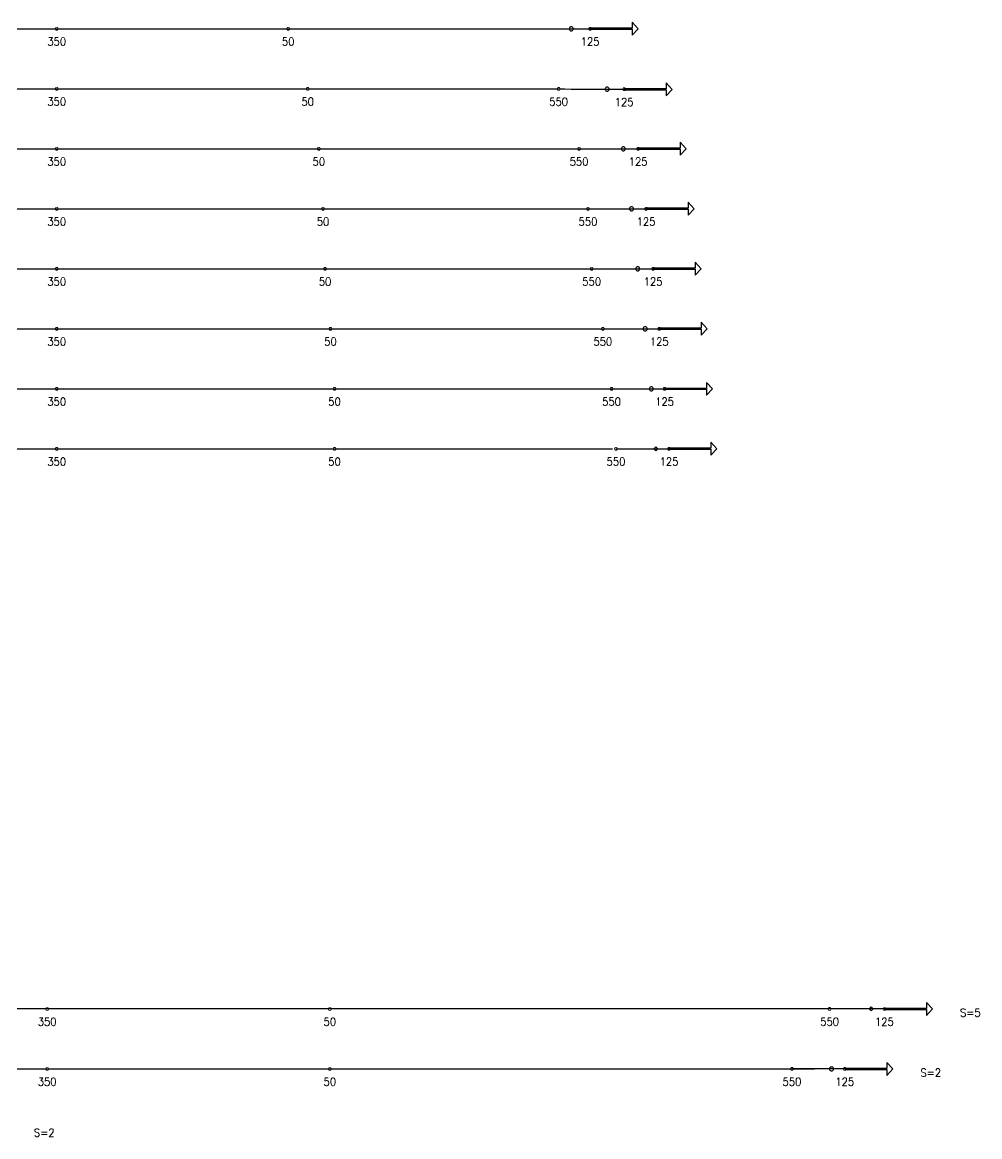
# Model space of a CAD drawing. Header units: millimetres. Extents: x -211477 to 1328726, y -15421 to 98394.
# Drawn here: x 571950 to 595887, y 47807 to 75662 of the extents above; entities that cross this region are included whole.
import ezdxf

# ---------------------------------------------------------------- set-up
doc = ezdxf.new("R2010")
doc.units = ezdxf.units.MM
doc.header["$MEASUREMENT"] = 0
doc.layers.add('Current_plane_Tendon', color=7, linetype='Continuous', true_color=0xab0000)
doc.styles.get("Standard").update_dxf_attribs({"font": 'arial.ttf'})

# ---------------------------------------------------------------- blocks, each defined once
blk = doc.blocks.new('fdsfsdfdsf')
at = {"layer": 'Current_plane_Tendon', "color": 14, "linetype": 'Continuous', "true_color": 0xab0000}
for points, elevation in [([(455857, 334304, 20, 20, 0), (455837, 334338, 20, 20, 0), (455797, 334338, 20, 20, 0), (455777, 334304, 20, 20, 0), (455797, 334269, 20, 20, 0), (455837, 334269, 20, 20, 0)], 130), ([(461643, 334304, 20, 20, 0), (461623, 334338, 20, 20, 0), (461583, 334338, 20, 20, 0), (461563, 334304, 20, 20, 0), (461583, 334269, 20, 20, 0), (461623, 334269, 20, 20, 0)], -20), ([(469192, 334304, 20, 20, 0), (469172, 334338, 20, 20, 0), (469132, 334338, 20, 20, 0), (469112, 334304, 20, 20, 0), (469132, 334269, 20, 20, 0), (469172, 334269, 20, 20, 0)], 64), ([(455857, 332804, 20, 20, 0), (455837, 332838, 20, 20, 0), (455797, 332838, 20, 20, 0), (455777, 332804, 20, 20, 0), (455797, 332769, 20, 20, 0), (455837, 332769, 20, 20, 0)], 130), ([(462131, 332802, 20, 20, 0), (462111, 332836, 20, 20, 0), (462071, 332836, 20, 20, 0), (462051, 332802, 20, 20, 0), (462071, 332767, 20, 20, 0), (462111, 332767, 20, 20, 0)], -20), ([(468405, 332799, 20, 20, 0), (468385, 332834, 20, 20, 0), (468345, 332834, 20, 20, 0), (468325, 332799, 20, 20, 0), (468345, 332765, 20, 20, 0), (468385, 332765, 20, 20, 0)], 130), ([(470044, 332792, 20, 20, 0), (470024, 332827, 20, 20, 0), (469984, 332827, 20, 20, 0), (469964, 332792, 20, 20, 0), (469984, 332757, 20, 20, 0), (470024, 332757, 20, 20, 0)], 61), ([(455857, 331304, 20, 20, 0), (455837, 331338, 20, 20, 0), (455797, 331338, 20, 20, 0), (455777, 331304, 20, 20, 0), (455797, 331269, 20, 20, 0), (455837, 331269, 20, 20, 0)], 130), ([(462409, 331304, 20, 20, 0), (462389, 331338, 20, 20, 0), (462349, 331338, 20, 20, 0), (462329, 331304, 20, 20, 0), (462349, 331269, 20, 20, 0), (462389, 331269, 20, 20, 0)], -20), ([(468916, 331304, 20, 20, 0), (468896, 331338, 20, 20, 0), (468856, 331338, 20, 20, 0), (468836, 331304, 20, 20, 0), (468856, 331269, 20, 20, 0), (468896, 331269, 20, 20, 0)], 134), ([(470393, 331304, 20, 20, 0), (470373, 331338, 20, 20, 0), (470333, 331338, 20, 20, 0), (470313, 331304, 20, 20, 0), (470333, 331269, 20, 20, 0), (470373, 331269, 20, 20, 0)], 59), ([(455857, 329804, 20, 20, 0), (455837, 329838, 20, 20, 0), (455797, 329838, 20, 20, 0), (455777, 329804, 20, 20, 0), (455797, 329769, 20, 20, 0), (455837, 329769, 20, 20, 0)], 130), ([(462514, 329804, 20, 20, 0), (462494, 329838, 20, 20, 0), (462454, 329838, 20, 20, 0), (462434, 329804, 20, 20, 0), (462454, 329769, 20, 20, 0), (462494, 329769, 20, 20, 0)], -20), ([(469139, 329804, 20, 20, 0), (469119, 329838, 20, 20, 0), (469079, 329838, 20, 20, 0), (469059, 329804, 20, 20, 0), (469079, 329769, 20, 20, 0), (469119, 329769, 20, 20, 0)], 133), ([(470591, 329804, 20, 20, 0), (470571, 329838, 20, 20, 0), (470531, 329838, 20, 20, 0), (470511, 329804, 20, 20, 0), (470531, 329769, 20, 20, 0), (470571, 329769, 20, 20, 0)], 58), ([(455857, 328304, 20, 20, 0), (455837, 328338, 20, 20, 0), (455797, 328338, 20, 20, 0), (455777, 328304, 20, 20, 0), (455797, 328269, 20, 20, 0), (455837, 328269, 20, 20, 0)], 130), ([(462565, 328304, 20, 20, 0), (462545, 328338, 20, 20, 0), (462505, 328338, 20, 20, 0), (462485, 328304, 20, 20, 0), (462505, 328269, 20, 20, 0), (462545, 328269, 20, 20, 0)], -20), ([(469231, 328305, 20, 20, 0), (469211, 328339, 20, 20, 0), (469171, 328339, 20, 20, 0), (469151, 328305, 20, 20, 0), (469171, 328270, 20, 20, 0), (469211, 328270, 20, 20, 0)], 255), ([(470767, 328305, 20, 20, 0), (470747, 328339, 20, 20, 0), (470707, 328339, 20, 20, 0), (470687, 328305, 20, 20, 0), (470707, 328270, 20, 20, 0), (470747, 328270, 20, 20, 0)], 180), ([(455857, 326804, 20, 20, 0), (455837, 326838, 20, 20, 0), (455797, 326838, 20, 20, 0), (455777, 326804, 20, 20, 0), (455797, 326769, 20, 20, 0), (455837, 326769, 20, 20, 0)], 130), ([(462700, 326804, 20, 20, 0), (462680, 326838, 20, 20, 0), (462640, 326838, 20, 20, 0), (462620, 326804, 20, 20, 0), (462640, 326769, 20, 20, 0), (462680, 326769, 20, 20, 0)], -20), ([(469511, 326804, 20, 20, 0), (469491, 326838, 20, 20, 0), (469451, 326838, 20, 20, 0), (469431, 326804, 20, 20, 0), (469451, 326769, 20, 20, 0), (469491, 326769, 20, 20, 0)], 133), ([(470921, 326804, 20, 20, 0), (470901, 326838, 20, 20, 0), (470861, 326838, 20, 20, 0), (470841, 326804, 20, 20, 0), (470861, 326769, 20, 20, 0), (470901, 326769, 20, 20, 0)], 58), ([(455857, 325304, 20, 20, 0), (455837, 325338, 20, 20, 0), (455797, 325338, 20, 20, 0), (455777, 325304, 20, 20, 0), (455797, 325269, 20, 20, 0), (455837, 325269, 20, 20, 0)], 130), ([(462802, 325304, 20, 20, 0), (462782, 325338, 20, 20, 0), (462742, 325338, 20, 20, 0), (462722, 325304, 20, 20, 0), (462742, 325269, 20, 20, 0), (462782, 325269, 20, 20, 0)], -20), ([(469728, 325304, 20, 20, 0), (469708, 325338, 20, 20, 0), (469668, 325338, 20, 20, 0), (469648, 325304, 20, 20, 0), (469668, 325269, 20, 20, 0), (469708, 325269, 20, 20, 0)], 132), ([(471053, 325304, 20, 20, 0), (471033, 325338, 20, 20, 0), (470993, 325338, 20, 20, 0), (470973, 325304, 20, 20, 0), (470993, 325269, 20, 20, 0), (471033, 325269, 20, 20, 0)], 57), ([(455857, 323804, 20, 20, 0), (455837, 323838, 20, 20, 0), (455797, 323838, 20, 20, 0), (455777, 323804, 20, 20, 0), (455797, 323769, 20, 20, 0), (455837, 323769, 20, 20, 0)], 130), ([(462802, 323804, 20, 20, 0), (462782, 323838, 20, 20, 0), (462742, 323838, 20, 20, 0), (462722, 323804, 20, 20, 0), (462742, 323769, 20, 20, 0), (462782, 323769, 20, 20, 0)], -20), ([(469839, 323806, 20, 20, 0), (469819, 323840, 20, 20, 0), (469779, 323840, 20, 20, 0), (469759, 323806, 20, 20, 0), (469779, 323771, 20, 20, 0), (469819, 323771, 20, 20, 0)], 255), ([(471164, 323806, 20, 20, 0), (471144, 323840, 20, 20, 0), (471104, 323840, 20, 20, 0), (471084, 323806, 20, 20, 0), (471104, 323771, 20, 20, 0), (471144, 323771, 20, 20, 0)], 180), ([(455618, 309803, 20, 20, 0), (455598, 309838, 20, 20, 0), (455558, 309838, 20, 20, 0), (455538, 309803, 20, 20, 0), (455558, 309769, 20, 20, 0), (455598, 309769, 20, 20, 0)], 130), ([(462685, 309803, 20, 20, 0), (462665, 309838, 20, 20, 0), (462625, 309838, 20, 20, 0), (462605, 309803, 20, 20, 0), (462625, 309769, 20, 20, 0), (462665, 309769, 20, 20, 0)], -20), ([(475179, 309804, 20, 20, 0), (475159, 309839, 20, 20, 0), (475119, 309839, 20, 20, 0), (475099, 309804, 20, 20, 0), (475119, 309769, 20, 20, 0), (475159, 309769, 20, 20, 0)], 378), ([(476550, 309803, 20, 20, 0), (476530, 309838, 20, 20, 0), (476490, 309838, 20, 20, 0), (476470, 309803, 20, 20, 0), (476490, 309769, 20, 20, 0), (476530, 309769, 20, 20, 0)], 130), ([(455618, 308303, 20, 20, 0), (455598, 308338, 20, 20, 0), (455558, 308338, 20, 20, 0), (455538, 308303, 20, 20, 0), (455558, 308269, 20, 20, 0), (455598, 308269, 20, 20, 0)], 130), ([(462685, 308303, 20, 20, 0), (462665, 308338, 20, 20, 0), (462625, 308338, 20, 20, 0), (462605, 308303, 20, 20, 0), (462625, 308269, 20, 20, 0), (462665, 308269, 20, 20, 0)], -20), ([(474238, 308304, 20, 20, 0), (474218, 308339, 20, 20, 0), (474178, 308339, 20, 20, 0), (474158, 308304, 20, 20, 0), (474178, 308269, 20, 20, 0), (474218, 308269, 20, 20, 0)], 255), ([(475559, 308304, 20, 20, 0), (475539, 308339, 20, 20, 0), (475499, 308339, 20, 20, 0), (475479, 308304, 20, 20, 0), (475499, 308269, 20, 20, 0), (475539, 308269, 20, 20, 0)], 180)]:
    blk.add_lwpolyline(points, format="xyseb", close=True, dxfattribs=dict(at, elevation=elevation))
for points, elevation in [([(468730, 334304), (468728, 334319), (468721, 334333), (468710, 334344), (468696, 334351), (468680, 334354), (468665, 334351), (468651, 334344), (468640, 334333), (468633, 334319), (468630, 334304), (468633, 334288), (468640, 334274), (468651, 334263), (468665, 334256), (468680, 334254), (468696, 334256), (468710, 334263), (468721, 334274), (468728, 334288), (468730, 334304)], 189), ([(469152, 334292), (470202, 334292), (470202, 334142), (470352, 334304), (470202, 334466), (470202, 334316), (469152, 334316)], 64), ([(470004, 332780), (471054, 332775), (471053, 332625), (471204, 332787), (471055, 332949), (471054, 332799), (470004, 332804)], 61), ([(469627, 332794), (469625, 332809), (469618, 332823), (469607, 332834), (469593, 332841), (469577, 332844), (469562, 332841), (469548, 332834), (469537, 332823), (469530, 332809), (469527, 332794), (469530, 332778), (469537, 332765), (469548, 332753), (469562, 332746), (469577, 332744), (469593, 332746), (469607, 332753), (469618, 332765), (469625, 332778), (469627, 332794)], 186), ([(470034, 331304), (470031, 331319), (470024, 331333), (470013, 331344), (469999, 331351), (469984, 331354), (469968, 331351), (469954, 331344), (469943, 331333), (469936, 331319), (469934, 331304), (469936, 331288), (469943, 331274), (469954, 331263), (469968, 331256), (469984, 331254), (469999, 331256), (470013, 331263), (470024, 331274), (470031, 331288), (470034, 331304)], 184), ([(470353, 331292), (471403, 331292), (471403, 331142), (471553, 331304), (471403, 331466), (471403, 331316), (470353, 331316)], 59), ([(470238, 329804), (470235, 329819), (470228, 329833), (470217, 329844), (470203, 329851), (470188, 329854), (470172, 329851), (470159, 329844), (470147, 329833), (470140, 329819), (470138, 329804), (470140, 329788), (470147, 329774), (470159, 329763), (470172, 329756), (470188, 329754), (470203, 329756), (470217, 329763), (470228, 329774), (470235, 329788), (470238, 329804)], 183), ([(470551, 329792), (471601, 329792), (471601, 329642), (471751, 329804), (471601, 329966), (471601, 329816), (470551, 329816)], 58), ([(470727, 328293), (471777, 328293), (471777, 328143), (471927, 328305), (471777, 328467), (471777, 328317), (470727, 328317)], 180), ([(470393, 328305), (470390, 328320), (470383, 328334), (470372, 328345), (470358, 328352), (470343, 328355), (470327, 328352), (470313, 328345), (470302, 328334), (470295, 328320), (470293, 328305), (470295, 328289), (470302, 328275), (470313, 328264), (470327, 328257), (470343, 328255), (470358, 328257), (470372, 328264), (470383, 328275), (470390, 328289), (470393, 328305)], 305), ([(470578, 326804), (470576, 326819), (470569, 326833), (470558, 326844), (470544, 326851), (470528, 326854), (470513, 326851), (470499, 326844), (470488, 326833), (470481, 326819), (470478, 326804), (470481, 326788), (470488, 326774), (470499, 326763), (470513, 326756), (470528, 326754), (470544, 326756), (470558, 326763), (470569, 326774), (470576, 326788), (470578, 326804)], 183), ([(470881, 326792), (471931, 326792), (471931, 326642), (472081, 326804), (471931, 326966), (471931, 326816), (470881, 326816)], 58), ([(470732, 325304), (470729, 325319), (470722, 325333), (470711, 325344), (470697, 325351), (470682, 325354), (470666, 325351), (470653, 325344), (470641, 325333), (470634, 325319), (470632, 325304), (470634, 325288), (470641, 325274), (470653, 325263), (470666, 325256), (470682, 325254), (470697, 325256), (470711, 325263), (470722, 325274), (470729, 325288), (470732, 325304)], 182), ([(471013, 325292), (472063, 325292), (472063, 325142), (472213, 325304), (472063, 325466), (472063, 325316), (471013, 325316)], 57), ([(471124, 323794), (472174, 323794), (472174, 323644), (472324, 323806), (472174, 323968), (472174, 323818), (471124, 323818)], 180), ([(470843, 323806), (470793, 323856), (470743, 323806), (470793, 323756), (470843, 323806)], 305), ([(476230, 309803), (476180, 309853), (476130, 309803), (476180, 309753), (476230, 309803)], 255), ([(476510, 309791), (477560, 309791), (477560, 309641), (477710, 309803), (477560, 309965), (477560, 309815), (476510, 309815)], 130), ([(475239, 308304), (475236, 308320), (475229, 308333), (475218, 308345), (475204, 308352), (475189, 308354), (475173, 308352), (475159, 308345), (475148, 308333), (475141, 308320), (475139, 308304), (475141, 308289), (475148, 308275), (475159, 308264), (475173, 308257), (475189, 308254), (475204, 308257), (475218, 308264), (475229, 308275), (475236, 308289), (475239, 308304)], 305), ([(475519, 308292), (476569, 308292), (476569, 308142), (476719, 308304), (476569, 308466), (476569, 308316), (475519, 308316)], 180)]:
    blk.add_lwpolyline(points, close=True, dxfattribs=dict(at, elevation=elevation))
for points in [[(446782, 334304, 130), (447347, 334304, 125), (447911, 334304, 111), (448476, 334304, 88), (449041, 334304, 55), (449605, 334304, 22), (450170, 334304, -1), (450735, 334304, -15), (451300, 334304, -20), (451864, 334304, -15), (452429, 334304, -1), (452994, 334304, 22), (453558, 334304, 55), (454123, 334304, 88), (454688, 334304, 111), (455252, 334304, 125), (455817, 334304, 130)], [(455817, 334304, 130), (456540, 334304, 125), (457264, 334304, 111), (457987, 334304, 88), (458710, 334304, 55), (459433, 334304, 22), (460157, 334304, -1), (460880, 334304, -15), (461603, 334304, -20), (462327, 334304, -15), (463050, 334304, -1), (463773, 334304, 22), (464496, 334304, 55), (465220, 334304, 88), (465943, 334304, 111), (466666, 334304, 125), (467389, 334304, 130)], [(467389, 334304, 130), (467561, 334304, 129), (467732, 334304, 128), (467903, 334304, 124), (468075, 334304, 120), (468246, 334304, 115), (468418, 334304, 108), (468589, 334304, 100), (468760, 334304, 90), (468932, 334304, 80), (469103, 334304, 68), (469274, 334304, 55)], [(446782, 332804, 130), (447347, 332804, 125), (447911, 332804, 111), (448476, 332804, 88), (449041, 332804, 55), (449605, 332804, 22), (450170, 332804, -1), (450735, 332804, -15), (451300, 332804, -20), (451864, 332804, -15), (452429, 332804, -1), (452994, 332804, 22), (453558, 332804, 55), (454123, 332804, 88), (454688, 332804, 111), (455252, 332804, 125), (455817, 332804, 130)], [(455817, 332804, 130), (456601, 332803, 125), (457386, 332803, 111), (458170, 332803, 88), (458954, 332803, 55), (459738, 332802, 22), (460523, 332802, -1), (461307, 332802, -15), (462091, 332802, -20), (462875, 332801, -15), (463660, 332801, -1), (464444, 332801, 22), (465228, 332800, 55), (466012, 332800, 88), (466797, 332800, 111), (467581, 332800, 125), (468365, 332799, 130)], [(468365, 332799, 130), (468520, 332799, 129), (468676, 332798, 128), (468831, 332797, 124), (468986, 332797, 120), (469141, 332796, 115), (469297, 332795, 108), (469452, 332795, 100), (469607, 332794, 90), (469762, 332793, 80), (469918, 332792, 68), (470073, 332792, 55)], [(446782, 331304, 130), (447347, 331304, 125), (447911, 331304, 111), (448476, 331304, 88), (449041, 331304, 55), (449605, 331304, 22), (450170, 331304, -1), (450735, 331304, -15), (451300, 331304, -20), (451864, 331304, -15), (452429, 331304, -1), (452994, 331304, 22), (453558, 331304, 55), (454123, 331304, 88), (454688, 331304, 111), (455252, 331304, 125), (455817, 331304, 130)], [(455817, 331304, 130), (456636, 331304, 125), (457455, 331304, 111), (458274, 331304, 88), (459093, 331304, 55), (459912, 331304, 22), (460731, 331304, -1), (461550, 331304, -15), (462369, 331304, -20), (463188, 331304, -15), (464008, 331304, -1), (464827, 331304, 22), (465646, 331304, 55), (466465, 331304, 88), (467284, 331304, 111), (468103, 331304, 125), (468922, 331304, 130)], [(468876, 331304, 134), (469010, 331304, 134), (469144, 331304, 132), (469279, 331304, 129), (469413, 331304, 125), (469547, 331304, 119), (469682, 331304, 112), (469816, 331304, 104), (469950, 331304, 95), (470085, 331304, 84), (470219, 331304, 72), (470353, 331304, 59)], [(446782, 329804, 130), (447347, 329804, 125), (447911, 329804, 111), (448476, 329804, 88), (449041, 329804, 55), (449605, 329804, 22), (450170, 329804, -1), (450735, 329804, -15), (451300, 329804, -20), (451864, 329804, -15), (452429, 329804, -1), (452994, 329804, 22), (453558, 329804, 55), (454123, 329804, 88), (454688, 329804, 111), (455252, 329804, 125), (455817, 329804, 130)], [(455817, 329804, 130), (456649, 329804, 125), (457481, 329804, 111), (458314, 329804, 88), (459146, 329804, 55), (459978, 329804, 22), (460810, 329804, -1), (461642, 329804, -15), (462474, 329804, -20), (463307, 329804, -15), (464139, 329804, -1), (464971, 329804, 22), (465803, 329804, 55), (466635, 329804, 88), (467467, 329804, 111), (468300, 329804, 125), (469132, 329804, 130)], [(469099, 329804, 133), (469231, 329804, 133), (469363, 329804, 131), (469495, 329804, 128), (469627, 329804, 123), (469759, 329804, 118), (469891, 329804, 111), (470023, 329804, 103), (470155, 329804, 94), (470287, 329804, 83), (470419, 329804, 71), (470551, 329804, 58)], [(446782, 328304, 130), (447347, 328304, 125), (447911, 328304, 111), (448476, 328304, 88), (449041, 328304, 55), (449605, 328304, 22), (450170, 328304, -1), (450735, 328304, -15), (451300, 328304, -20), (451864, 328304, -15), (452429, 328304, -1), (452994, 328304, 22), (453558, 328304, 55), (454123, 328304, 88), (454688, 328304, 111), (455252, 328304, 125), (455817, 328304, 130)], [(455817, 328304, 130), (456656, 328304, 125), (457494, 328304, 111), (458332, 328304, 88), (459171, 328304, 55), (460009, 328304, 22), (460848, 328304, -1), (461686, 328304, -15), (462525, 328304, -20), (463363, 328304, -15), (464202, 328304, -1), (465040, 328304, 22), (465879, 328304, 55), (466717, 328304, 88), (467555, 328304, 111), (468394, 328304, 125), (469232, 328304, 130)], [(469191, 328305, 255), (469330, 328305, 254), (469470, 328305, 253), (469610, 328305, 249), (469749, 328305, 245), (469889, 328305, 240), (470029, 328305, 233), (470168, 328305, 225), (470308, 328305, 215), (470447, 328305, 205), (470587, 328305, 193), (470727, 328305, 180)], [(446782, 326804, 130), (447347, 326804, 125), (447911, 326804, 111), (448476, 326804, 88), (449041, 326804, 55), (449605, 326804, 22), (450170, 326804, -1), (450735, 326804, -15), (451300, 326804, -20), (451864, 326804, -15), (452429, 326804, -1), (452994, 326804, 22), (453558, 326804, 55), (454123, 326804, 88), (454688, 326804, 111), (455252, 326804, 125), (455817, 326804, 130)], [(455817, 326804, 130), (456673, 326804, 125), (457528, 326804, 111), (458383, 326804, 88), (459239, 326804, 55), (460094, 326804, 22), (460950, 326804, -1), (461805, 326804, -15), (462660, 326804, -20), (463516, 326804, -15), (464371, 326804, -1), (465227, 326804, 22), (466082, 326804, 55), (466938, 326804, 88), (467793, 326804, 111), (468648, 326804, 125), (469504, 326804, 130)], [(469471, 326804, 133), (469599, 326804, 133), (469727, 326804, 131), (469856, 326804, 128), (469984, 326804, 123), (470112, 326804, 118), (470240, 326804, 111), (470368, 326804, 103), (470496, 326804, 94), (470624, 326804, 83), (470753, 326804, 71), (470881, 326804, 58)], [(446782, 325304, 130), (447347, 325304, 125), (447911, 325304, 111), (448476, 325304, 88), (449041, 325304, 55), (449605, 325304, 22), (450170, 325304, -1), (450735, 325304, -15), (451300, 325304, -20), (451864, 325304, -15), (452429, 325304, -1), (452994, 325304, 22), (453558, 325304, 55), (454123, 325304, 88), (454688, 325304, 111), (455252, 325304, 125), (455817, 325304, 130)], [(455817, 325304, 130), (456685, 325304, 125), (457553, 325304, 111), (458422, 325304, 88), (459290, 325304, 55), (460158, 325304, 22), (461026, 325304, -1), (461894, 325304, -15), (462762, 325304, -20), (463631, 325304, -15), (464499, 325304, -1), (465367, 325304, 22), (466235, 325304, 55), (467103, 325304, 88), (467972, 325304, 111), (468840, 325304, 125), (469708, 325304, 130)], [(469688, 325304, 132), (469809, 325304, 132), (469929, 325304, 130), (470050, 325304, 127), (470170, 325304, 122), (470290, 325304, 117), (470411, 325304, 110), (470531, 325304, 102), (470652, 325304, 92), (470772, 325304, 82), (470893, 325304, 70), (471013, 325304, 57)], [(446782, 323804, 130), (447347, 323804, 121), (447911, 323804, 92), (448476, 323804, 46), (449041, 323804, -20), (449605, 323804, -86), (450170, 323804, -132), (450735, 323804, -161), (451300, 323804, -170), (451864, 323804, -161), (452429, 323804, -132), (452994, 323804, -86), (453558, 323804, -20), (454123, 323804, 46), (454688, 323804, 92), (455252, 323804, 121), (455817, 323804, 130)], [(455817, 323804, 130), (456685, 323804, 125), (457553, 323804, 111), (458422, 323804, 88), (459290, 323804, 55), (460158, 323804, 22), (461026, 323804, -1), (461894, 323804, -15), (462762, 323804, -20), (463631, 323804, -15), (464499, 323804, -1), (465367, 323804, 22), (466235, 323804, 55), (467103, 323804, 88), (467972, 323804, 111), (468840, 323804, 125), (469708, 323804, 130)], [(469799, 323806, 255), (469919, 323806, 254), (470040, 323806, 253), (470160, 323806, 249), (470281, 323806, 245), (470401, 323806, 240), (470522, 323806, 233), (470642, 323806, 225), (470762, 323806, 215), (470883, 323806, 205), (471003, 323806, 193), (471124, 323806, 180)], [(455578, 309803, 130), (455022, 309803, 121), (454465, 309803, 92), (453908, 309803, 46), (453351, 309803, -20), (452794, 309803, -86), (452237, 309803, -132), (451680, 309803, -161), (451123, 309803, -170), (450566, 309803, -161), (450009, 309803, -132), (449452, 309803, -86), (448895, 309803, -20), (448338, 309803, 46), (447781, 309803, 92), (447224, 309803, 121), (446667, 309803, 130)], [(476510, 309803, 130), (468828, 309803, 125), (467945, 309803, 111), (467061, 309803, 88), (466178, 309803, 55), (465295, 309803, 22), (464411, 309803, -1), (463528, 309803, -15), (462645, 309803, -20), (461762, 309803, -15), (460878, 309803, -1), (459995, 309803, 22), (459112, 309803, 55), (458228, 309803, 88), (457345, 309803, 111), (456462, 309803, 125), (455578, 309803, 130)], [(475630, 309804, 303), (475510, 309804, 316), (475390, 309804, 328), (475270, 309804, 338), (475149, 309804, 347), (475029, 309804, 356), (474909, 309804, 362), (474789, 309804, 368), (474669, 309804, 372), (474549, 309804, 375), (474429, 309804, 377), (474308, 309804, 378)], [(455578, 308303, 130), (455022, 308303, 125), (454465, 308303, 111), (453908, 308303, 88), (453351, 308303, 55), (452794, 308303, 22), (452237, 308303, -1), (451680, 308303, -15), (451123, 308303, -20), (450566, 308303, -15), (450009, 308303, -1), (449452, 308303, 22), (448895, 308303, 55), (448338, 308303, 88), (447781, 308303, 111), (447224, 308303, 125), (446667, 308303, 130)], [(474765, 308303, 130), (468828, 308303, 125), (467945, 308303, 111), (467061, 308303, 88), (466178, 308303, 55), (465295, 308303, 22), (464411, 308303, -1), (463528, 308303, -15), (462645, 308303, -20), (461762, 308303, -15), (460878, 308303, -1), (459995, 308303, 22), (459112, 308303, 55), (458228, 308303, 88), (457345, 308303, 111), (456462, 308303, 125), (455578, 308303, 130)], [(475519, 308304, 180), (475399, 308304, 193), (475279, 308304, 205), (475159, 308304, 215), (475039, 308304, 225), (474919, 308304, 233), (474798, 308304, 240), (474678, 308304, 245), (474558, 308304, 249), (474438, 308304, 253), (474318, 308304, 254), (474198, 308304, 255)]]:
    blk.add_polyline3d(points, dxfattribs=at)
at = {"layer": 'Current_plane_Tendon', "color": 14, "linetype": 'Continuous', "true_color": 0xab0000, "char_height": 200, "attachment_point": 5}
for s, insert in [('\\FSTANDARD.shx;350', (455817, 333984, 130)), ('\\FSTANDARD.shx;50', (461603, 333984, -20)), ('\\FSTANDARD.shx;125', (469152, 333984, 64)), ('\\FSTANDARD.shx;350', (455817, 330984, 130)), ('\\FSTANDARD.shx;50', (462369, 330984, -20)), ('\\FSTANDARD.shx;550', (468876, 330984, 134)), ('\\FSTANDARD.shx;125', (470353, 330984, 59)), ('\\FSTANDARD.shx;350', (455817, 329484, 130)), ('\\FSTANDARD.shx;50', (462474, 329484, -20)), ('\\FSTANDARD.shx;550', (469099, 329484, 133)), ('\\FSTANDARD.shx;125', (470551, 329484, 58)), ('\\FSTANDARD.shx;350', (455817, 327984, 130)), ('\\FSTANDARD.shx;50', (462525, 327984, -20)), ('\\FSTANDARD.shx;550', (469191, 327985, 255)), ('\\FSTANDARD.shx;125', (470727, 327985, 180)), ('\\FSTANDARD.shx;350', (455817, 326484, 130)), ('\\FSTANDARD.shx;50', (462660, 326484, -20)), ('\\FSTANDARD.shx;550', (469471, 326484, 133)), ('\\FSTANDARD.shx;125', (470881, 326484, 58)), ('\\FSTANDARD.shx;350', (455817, 324984, 130)), ('\\FSTANDARD.shx;50', (462762, 324984, -20)), ('\\FSTANDARD.shx;550', (469688, 324984, 132)), ('\\FSTANDARD.shx;125', (471013, 324984, 57)), ('\\FSTANDARD.shx;350', (455817, 323484, 130)), ('\\FSTANDARD.shx;50', (462762, 323484, -20)), ('\\FSTANDARD.shx;550', (469799, 323486, 255)), ('\\FSTANDARD.shx;125', (471124, 323486, 180)), ('\\FSTANDARD.shx;\xa0S=5', (478610, 309711, 255)), ('\\FSTANDARD.shx;350', (455578, 309483, 130)), ('\\FSTANDARD.shx;50', (462645, 309483, -20)), ('\\FSTANDARD.shx;550', (475139, 309484, 378)), ('\\FSTANDARD.shx;125', (476510, 309483, 130)), ('\\FSTANDARD.shx;350', (455578, 307983, 130)), ('\\FSTANDARD.shx;50', (462645, 307983, -20)), ('\\FSTANDARD.shx;550', (474198, 307984, 255)), ('\\FSTANDARD.shx;125', (475519, 307984, 180)), ('\\FSTANDARD.shx;\xa0S=2', (477619, 308212, 305)), ('\\FSTANDARD.shx;\xa0S=2', (455457, 306711, 180))]:
    blk.add_mtext(s, dxfattribs=dict(at, insert=insert))
for s, insert, rotation in [('\\FSTANDARD.shx;350', (455817, 332484, 130), 359.9801), ('\\FSTANDARD.shx;50', (462091, 332482, -20), 359.9801), ('\\FSTANDARD.shx;550', (468364, 332479, 130), 359.7438), ('\\FSTANDARD.shx;125', (470003, 332472, 61), 359.7438)]:
    blk.add_mtext(s, dxfattribs=dict(at, insert=insert, rotation=rotation))
blk = doc.blocks.new('A$Ca505e7a2')
at = {"layer": 'Current_plane_Tendon', "linetype": 'Continuous'}
blk.add_blockref('fdsfsdfdsf', (-167622, -336126, -180), dxfattribs=at)

msp = doc.modelspace()

# ---------------------------------------------------------------- block references
msp.add_blockref('A$Ca505e7a2', (284616.1, 77322.7))

doc.saveas('drawing.dxf')
